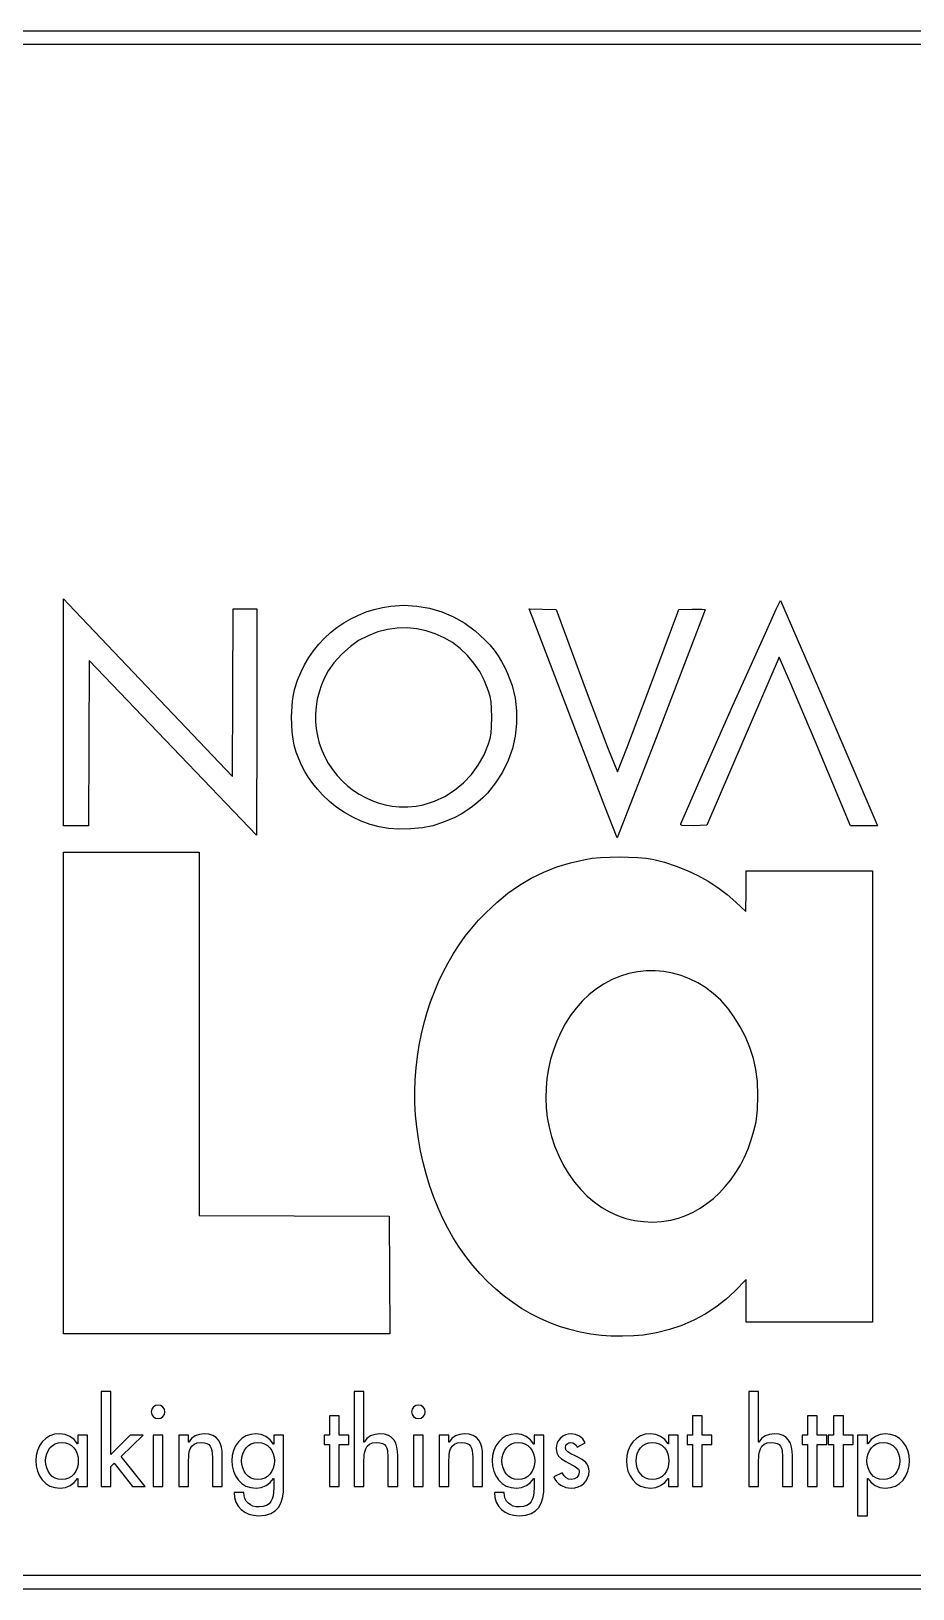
# Model space of a CAD drawing. Extents: x -345 to 336, y -177 to 157.
# Drawn here: x -73.1 to 116.1, y -176.7 to 157.4 of the extents above; entities that cross this region are included whole.
import ezdxf

# ---------------------------------------------------------------- set-up
doc = ezdxf.new("R2010")
doc.units = 0
for name, color, linetype in [('border', 7, 'CONTINUOUS'), ('gray', 7, 'CONTINUOUS'), ('orange', 7, 'CONTINUOUS')]:
    doc.layers.add(name, color=color, linetype=linetype)

msp = doc.modelspace()

# ---------------------------------------------------------------- linework, layer by layer
at = {"layer": 'border', "color": 1}
for p, q in [((230.922695, 157.359684), (-342.18245, 157.342045)), ((-341.99099, 154.541752), (333.096221, 154.541752)), ((333.096221, -173.879035), (-341.99099, -173.879035)), ((-199.647144, -176.709182), (-60.895202, -176.703255)), ((-60.895202, -176.703255), (333.210464, -176.694506))]:
    msp.add_line(p, q, dxfattribs=at)
at = {"layer": 'gray', "color": 7}
for p, q in [((-66.092166, 11.243424), (-66.084518, 35.585085)), ((-66.084518, 35.585085), (-65.042652, 34.456196)), ((-65.042652, 34.456196), (-46.917511, 15.433487)), ((-29.761592, 15.504043), (-29.688948, 33.468419)), ((-29.688948, 33.468419), (-27.151038, 33.468419)), ((-27.151038, 33.468419), (-24.613126, 33.468419)), ((-24.613126, 33.468419), (-24.613126, 9.197313)), ((0.555779, 33.339584), (2.332179, 33.758289)), ((2.332179, 33.758289), (4.155597, 34.047567)), ((4.155597, 34.047567), (6.935528, 34.218932)), ((6.935528, 34.218932), (9.692503, 34.066137)), ((9.692503, 34.066137), (12.400931, 33.598382)), ((12.400931, 33.598382), (15.035221, 32.824726)), ((34.451109, 31.834437), (33.825338, 33.487948)), ((33.825338, 33.487948), (36.698304, 33.407628)), ((36.698304, 33.407628), (39.571241, 33.327307)), ((65.915867, 33.327307), (68.797159, 33.408023)), ((68.797159, 33.408023), (70.840798, 33.392783)), ((86.823886, 33.364899), (87.739022, 35.243201)), ((87.739022, 35.243201), (96.623776, 14.786775)), ((-7.439757, 29.459649), (-5.976096, 30.459027)), ((-5.976096, 30.459027), (-4.439538, 31.351159)), ((-4.439538, 31.351159), (-2.835254, 32.13156)), ((-2.835254, 32.13156), (-1.168424, 32.795855)), ((-1.168424, 32.795855), (0.555779, 33.339584)), ((15.035221, 32.824726), (17.569777, 31.75437)), ((17.569777, 31.75437), (19.979012, 30.396401)), ((19.979012, 30.396401), (22.237326, 28.759936)), ((43.825741, 7.277384), (34.451109, 31.834437)), ((39.571241, 33.327307), (46.072936, 15.903049)), ((59.396224, 15.900085), (65.915867, 33.327307)), ((71.58097, 33.227993), (61.060734, 5.786883)), ((70.840798, 33.392783), (71.406393, 33.326969)), ((71.406393, 33.326969), (71.58097, 33.227993)), ((84.50144, 28.283742), (86.823886, 33.364899)), ((-11.341581, 25.862276), (-10.127676, 27.156857)), ((-10.127676, 27.156857), (-8.825341, 28.357459)), ((-8.825341, 28.357459), (-7.439757, 29.459649)), ((-0.764248, 27.71292), (-2.799623, 26.660428)), ((1.311624, 28.504045), (-0.764248, 27.71292)), ((3.410993, 29.04038), (1.311624, 28.504045)), ((5.516853, 29.328501), (3.410993, 29.04038)), ((7.612204, 29.375067), (5.516853, 29.328501)), ((9.68004, 29.186599), (7.612204, 29.375067)), ((11.703359, 28.769785), (9.68004, 29.186599)), ((13.665162, 28.131145), (11.703359, 28.769785)), ((15.548439, 27.27731), (13.665162, 28.131145)), ((17.336196, 26.214912), (15.548439, 27.27731)), ((22.237326, 28.759936), (24.319133, 26.854146)), ((24.319133, 26.854146), (25.340678, 25.740299)), ((77.446672, 12.573481), (84.50144, 28.283742)), ((-13.483411, 23.009009), (-12.461885, 24.478201)), ((-12.461885, 24.478201), (-11.341581, 25.862276)), ((-6.381709, 23.716173), (-8.083729, 21.858812)), ((-4.519381, 25.417522), (-6.381709, 23.716173)), ((-2.799623, 26.660428), (-4.519381, 25.417522)), ((19.011422, 24.9505), (17.336196, 26.214912)), ((20.557116, 23.490678), (19.011422, 24.9505)), ((21.956281, 21.842077), (20.557116, 23.490678)), ((25.340678, 25.740299), (26.277255, 24.585841)), ((26.277255, 24.585841), (27.129465, 23.394271)), ((27.129465, 23.394271), (27.897916, 22.169229)), ((-60.596481, 22.414734), (-60.669142, 4.658248)), ((-42.678327, 3.670471), (-60.596481, 22.414734)), ((-15.20942, 19.833106), (-14.40098, 21.459157)), ((-14.40098, 21.459157), (-13.483411, 23.009009)), ((-9.322569, 20.147812), (-10.109148, 18.677039)), ((-8.083729, 21.858812), (-9.322569, 20.147812)), ((23.191906, 20.011301), (21.956281, 21.842077)), ((27.897916, 22.169229), (28.583215, 20.914215)), ((28.583215, 20.914215), (29.18596, 19.632841)), ((87.444408, 23.135586), (79.623212, 5.016784)), ((89.775747, 17.894775), (87.444408, 23.135586)), ((-16.478206, 16.370042), (-15.903554, 18.135257)), ((-15.903554, 18.135257), (-15.20942, 19.833106)), ((-10.760562, 17.168364), (-11.277838, 15.629688)), ((-10.109148, 18.677039), (-10.760562, 17.168364)), ((24.246991, 18.004899), (23.191906, 20.011301)), ((25.104535, 15.82953), (24.246991, 18.004899)), ((29.18596, 19.632841), (30.14621, 17.005211)), ((30.14621, 17.005211), (30.783505, 14.314877)), ((95.177438, 5.091093), (89.775747, 17.894775)), ((-46.917511, 15.433487), (-29.834236, -2.460327)), ((-29.834236, -2.460327), (-29.761592, 15.504043)), ((-17.159002, 10.31401), (-16.970131, 13.635032)), ((-16.970131, 13.635032), (-16.761673, 15.112431)), ((-16.761673, 15.112431), (-16.478206, 16.370042)), ((-11.662002, 14.068977), (-11.914075, 12.494148)), ((-11.277838, 15.629688), (-11.662002, 14.068977)), ((25.441815, 14.679988), (25.104535, 15.82953)), ((25.642309, 13.542491), (25.441815, 14.679988)), ((25.738662, 12.137391), (25.642309, 13.542491)), ((30.783505, 14.314877), (31.102678, 11.59036)), ((46.072936, 15.903049), (50.709102, 3.596303)), ((54.747383, 3.592972), (59.396224, 15.900085)), ((96.623776, 14.786775), (108.180886, -12.181048)), ((-66.099814, -13.098242), (-66.092166, 11.243424)), ((-17.038767, 6.993073), (-17.159002, 10.31401)), ((-11.914075, 12.494148), (-12.035089, 10.913111)), ((-12.035089, 10.913111), (-12.026058, 9.333768)), ((25.763526, 10.185091), (25.738662, 12.137391)), ((25.73886, 8.225961), (25.763526, 10.185091)), ((31.102678, 11.59036), (31.108577, 8.860199)), ((70.198858, -3.766367), (77.446672, 12.573481)), ((-24.613126, 9.197313), (-24.686645, -15.073798)), ((-16.860843, 5.515837), (-17.038767, 6.993073)), ((-12.026058, 9.333768), (-11.888023, 7.764104)), ((-11.888023, 7.764104), (-11.622003, 6.211995)), ((25.439346, 5.691887), (25.642151, 6.824276)), ((25.642151, 6.824276), (25.73886, 8.225961)), ((31.108577, 8.860199), (30.806012, 6.152897)), ((50.046156, -8.899905), (43.825741, 7.277468)), ((43.825741, 7.277468), (43.825741, 7.277468)), ((-60.669142, 4.658248), (-60.7418, -13.098242)), ((-42.678305, 3.670471), (-42.678327, 3.670471)), ((-24.686645, -15.073798), (-42.678305, 3.670471)), ((-16.603372, 4.258424), (-16.860843, 5.515837)), ((-16.155248, 2.746193), (-16.603372, 4.258424)), ((-11.622003, 6.211995), (-11.229022, 4.68537)), ((-11.229022, 4.68537), (-10.710109, 3.192189)), ((24.124388, 2.150873), (25.096384, 4.540646)), ((25.096384, 4.540646), (25.439346, 5.691887)), ((30.19983, 3.497017), (29.294861, 0.921062)), ((30.806012, 6.152897), (30.19983, 3.497017)), ((50.709102, 3.596303), (52.725619, -1.524168)), ((61.060734, 5.786883), (52.715967, -15.63209)), ((52.725619, -1.524168), (54.747383, 3.592972)), ((79.623212, 5.016784), (71.946852, -12.95716)), ((102.765631, -13.098271), (95.177438, 5.091093)), ((-15.628438, 1.302965), (-16.155248, 2.746193)), ((-15.017653, -0.080601), (-15.628438, 1.302965)), ((-10.710109, 3.192189), (-10.066287, 1.740353)), ((-10.066287, 1.740353), (-9.298583, 0.337765)), ((-9.298583, 0.337765), (-8.408019, -1.007588)), ((22.891718, -0.059294), (24.124388, 2.150873)), ((29.294861, 0.921062), (28.095943, -1.546407)), ((-14.31762, -1.413763), (-15.017653, -0.080601)), ((-13.523052, -2.705776), (-14.31762, -1.413763)), ((-12.62867, -3.965955), (-13.523052, -2.705776)), ((-8.408019, -1.007588), (-7.395626, -2.287861)), ((-7.395626, -2.287861), (-6.262428, -3.495067)), ((19.72053, -3.869773), (21.417417, -2.072131)), ((21.417417, -2.072131), (22.891718, -0.059294)), ((28.095943, -1.546407), (26.60791, -3.876885)), ((-11.629191, -5.203527), (-12.62867, -3.965955)), ((-10.519338, -6.427807), (-11.629191, -5.203527)), ((-9.056326, -7.833895), (-10.519338, -6.427807)), ((-6.262428, -3.495067), (-5.119428, -4.533278)), ((-5.119428, -4.533278), (-3.917204, -5.469042)), ((-3.917204, -5.469042), (-2.658484, -6.301005)), ((-2.658484, -6.301005), (-1.346001, -7.027784)), ((15.735166, -6.748412), (17.8201, -5.43447)), ((17.8201, -5.43447), (19.72053, -3.869773)), ((24.835596, -6.04184), (23.844345, -7.053325)), ((26.60791, -3.876885), (24.835596, -6.04184)), ((66.382138, -12.614626), (70.198858, -3.766367)), ((-7.486234, -9.106576), (-9.056326, -7.833895)), ((-5.819, -10.240742), (-7.486234, -9.106576)), ((-1.346001, -7.027784), (0.017516, -7.647995)), ((0.017516, -7.647995), (1.429338, -8.160257)), ((1.429338, -8.160257), (2.886734, -8.563242)), ((2.886734, -8.563242), (4.386974, -8.855511)), ((4.386974, -8.855511), (5.936577, -8.986378)), ((5.936577, -8.986378), (7.743124, -8.971702)), ((7.743124, -8.971702), (9.546848, -8.823253)), ((9.546848, -8.823253), (11.087973, -8.552771)), ((11.087973, -8.5528), (13.484777, -7.793791)), ((11.087973, -8.552771), (11.087973, -8.552771)), ((13.484777, -7.793791), (15.735166, -6.748412)), ((20.457461, -9.761049), (19.192803, -10.542805)), ((21.654673, -8.916499), (20.457461, -9.761049)), ((22.783835, -8.012739), (21.654673, -8.916499)), ((23.844345, -7.053325), (22.783835, -8.012739)), ((52.715967, -15.63209), (50.046156, -8.899905)), ((-63.420808, -13.098242), (-66.099814, -13.098242)), ((-60.7418, -13.098242), (-63.420808, -13.098242)), ((-4.064574, -11.231286), (-5.819, -10.240742)), ((-2.232898, -12.073155), (-4.064574, -11.231286)), ((-0.333918, -12.761269), (-2.232898, -12.073155)), ((1.622421, -13.290549), (-0.333918, -12.761269)), ((3.626176, -13.655885), (1.622421, -13.290549)), ((13.141451, -13.080829), (10.914808, -13.498885)), ((15.427095, -12.316487), (13.141451, -13.080829)), ((17.861307, -11.258238), (15.427095, -12.316487)), ((19.192803, -10.542805), (17.861307, -11.258238)), ((66.354537, -12.888015), (66.382138, -12.61457)), ((66.66302, -13.029211), (66.354537, -12.888015)), ((66.382138, -12.61457), (66.382138, -12.61457)), ((69.070499, -13.03796), (66.66302, -13.029211)), ((71.946852, -12.95716), (69.070499, -13.03796)), ((105.666283, -13.098271), (102.765631, -13.098271)), ((108.566938, -13.098271), (105.666283, -13.098271)), ((108.180886, -12.181048), (108.566938, -13.098271)), ((5.813158, -13.807185), (3.626187, -13.655885)), ((3.626187, -13.655885), (3.626187, -13.655885)), ((8.357372, -13.747918), (5.813158, -13.807185)), ((10.914808, -13.498885), (8.357372, -13.747918)), ((-55.940063, -134.415021), (-58.048178, -134.415021)), ((-58.048178, -134.415021), (-58.048178, -154.747692)), ((-55.940063, -147.907952), (-55.940063, -134.415021)), ((-3.744756, -134.415021), (-3.744756, -154.747692)), ((-1.636643, -134.415021), (-3.744756, -134.415021)), ((-1.636643, -145.260821), (-1.636643, -134.415021)), ((80.9401, -134.415021), (80.9401, -154.747692)), ((83.048215, -134.415021), (80.9401, -134.415021)), ((83.048215, -145.260821), (83.048215, -134.415021)), ((-47.169838, -138.206987), (-47.275279, -138.77208)), ((-47.275279, -138.77208), (-47.169838, -139.316628)), ((-46.853512, -137.729805), (-47.169838, -138.206987)), ((-47.169838, -139.316628), (-46.853512, -139.779303)), ((-46.384924, -137.404911), (-46.853512, -137.729805)), ((-46.853512, -139.779303), (-46.384924, -140.095646)), ((-45.822687, -137.296594), (-46.384924, -137.404911)), ((-46.384924, -140.095646), (-45.822687, -140.201084)), ((-45.260545, -137.404911), (-45.822687, -137.296594)), ((-45.822687, -137.296594), (-45.822687, -137.296594)), ((-45.822687, -140.201084), (-45.260545, -140.095646)), ((-44.79222, -137.729805), (-45.260545, -137.404911)), ((-45.260545, -140.095646), (-44.79222, -139.779303)), ((-44.476168, -138.206987), (-44.79222, -137.729805)), ((-44.79222, -139.779303), (-44.476168, -139.316628)), ((-44.370811, -138.77208), (-44.476168, -138.206987)), ((-44.476168, -139.316628), (-44.370811, -138.77208)), ((-6.95947, -139.59202), (-9.067583, -139.59202)), ((-9.067583, -139.59202), (-9.067583, -143.785363)), ((-6.95947, -143.785363), (-6.95947, -139.59202)), ((8.69197, -138.206987), (8.586532, -138.77208)), ((8.586532, -138.77208), (8.69197, -139.316628)), ((9.008299, -137.729805), (8.69197, -138.206987)), ((8.69197, -139.316628), (9.008299, -139.779303)), ((9.476884, -137.404911), (9.008299, -137.729805)), ((9.008299, -139.779303), (9.476884, -140.095646)), ((10.039121, -137.296594), (9.476884, -137.404911)), ((9.476884, -140.095646), (10.039121, -140.201084)), ((10.601266, -137.404911), (10.039121, -137.296594)), ((10.039121, -137.296594), (10.039121, -137.296594)), ((10.039121, -140.201084), (10.601266, -140.095646)), ((11.069588, -137.729805), (10.601266, -137.404911)), ((10.601266, -140.095646), (11.069588, -139.779303)), ((11.385643, -138.206987), (11.069588, -137.729805)), ((11.069588, -139.779303), (11.385643, -139.316628)), ((11.490997, -138.77208), (11.385643, -138.206987)), ((11.385643, -139.316628), (11.490997, -138.77208)), ((70.954259, -139.59202), (68.846144, -139.59202)), ((68.846144, -139.59202), (68.846144, -143.785363)), ((70.954259, -143.785363), (70.954259, -139.59202)), ((95.613976, -139.59202), (93.505861, -139.59202)), ((93.505861, -139.59202), (93.505861, -143.785363)), ((95.613976, -143.785363), (95.613976, -139.59202)), ((101.241332, -139.59202), (99.13322, -139.59202)), ((99.13322, -139.59202), (99.13322, -143.785363)), ((101.241332, -143.785363), (101.241332, -139.59202)), ((-68.012666, -143.571438), (-69.025883, -143.914028)), ((-66.893821, -143.457251), (-68.012666, -143.571438)), ((-65.754879, -143.600677), (-66.893821, -143.457251)), ((-64.727088, -144.030924), (-65.754879, -143.600677)), ((-36.938356, -143.574402), (-37.872402, -143.925825)), ((-35.939786, -143.457251), (-36.938356, -143.574402)), ((-34.906644, -143.545079), (-35.939786, -143.457251)), ((-34.054706, -143.80859), (-34.906644, -143.545079)), ((-25.950819, -143.574402), (-26.95796, -143.925825)), ((-24.850203, -143.457251), (-25.950819, -143.574402)), ((-23.711261, -143.600677), (-24.850203, -143.457251)), ((-22.68347, -144.030924), (-23.711261, -143.600677)), ((0.714609, -143.574402), (-0.219436, -143.925825)), ((1.713179, -143.457251), (0.714609, -143.574402)), ((2.746319, -143.545079), (1.713179, -143.457251)), ((3.598257, -143.80859), (2.746319, -143.545079)), ((18.923454, -143.574402), (17.989409, -143.925825)), ((19.922024, -143.457251), (18.923454, -143.574402)), ((20.955164, -143.545079), (19.922024, -143.457251)), ((21.807102, -143.80859), (20.955164, -143.545079)), ((29.910989, -143.574402), (28.903848, -143.925825)), ((31.011605, -143.457251), (29.910989, -143.574402)), ((32.150547, -143.600677), (31.011605, -143.457251)), ((33.178338, -144.030924), (32.150547, -143.600677)), ((42.19041, -143.515079), (41.595246, -143.688504)), ((42.833917, -143.457251), (42.19041, -143.515079)), ((43.767784, -143.583151), (42.833917, -143.457251)), ((44.602115, -143.960877), (43.767784, -143.583151)), ((58.717239, -143.571438), (57.704022, -143.914028)), ((59.836084, -143.457251), (58.717239, -143.571438)), ((60.975023, -143.600677), (59.836084, -143.457251)), ((62.002814, -144.030924), (60.975023, -143.600677)), ((85.399465, -143.574402), (84.46542, -143.925825)), ((86.398035, -143.457251), (85.399465, -143.574402)), ((87.431177, -143.545079), (86.398035, -143.457251)), ((88.283116, -143.80859), (87.431177, -143.545079)), ((109.126026, -143.600677), (108.098246, -144.030924)), ((110.264976, -143.457251), (109.126026, -143.600677)), ((111.366119, -143.574402), (110.264976, -143.457251)), ((112.37345, -143.925825), (111.366119, -143.574402)), ((-71.265534, -146.045681), (-71.707671, -147.029394)), ((-70.665408, -145.178976), (-71.265534, -146.045681)), ((-69.915972, -144.45866), (-70.665408, -145.178976)), ((-69.025883, -143.914028), (-69.915972, -144.45866)), ((-69.429111, -147.09868), (-69.014089, -146.490378)), ((-69.014089, -146.490378), (-68.500958, -145.983112)), ((-68.500958, -145.983112), (-67.910174, -145.620767)), ((-67.910174, -145.620767), (-67.241736, -145.403371)), ((-67.241736, -145.403371), (-66.495645, -145.330896)), ((-66.495645, -145.330896), (-65.718199, -145.401904)), ((-65.718199, -145.401904), (-65.025727, -145.614953)), ((-65.025727, -145.614953), (-64.41823, -145.970045)), ((-63.834061, -144.712999), (-64.727088, -144.030924)), ((-64.41823, -145.970045), (-63.895709, -146.467151)), ((-63.895709, -146.467151), (-63.475692, -147.0682)), ((-63.09936, -145.61182), (-63.834061, -144.712999)), ((-63.052178, -145.61182), (-63.09936, -145.61182)), ((-60.944066, -143.785363), (-63.052178, -143.785363)), ((-63.052178, -143.785363), (-63.052178, -145.61182)), ((-60.944066, -154.747692), (-60.944066, -143.785363)), ((-51.816768, -143.785363), (-55.940063, -147.907952)), ((-53.714712, -148.329705), (-49.029538, -143.785363)), ((-49.029538, -143.785363), (-51.816768, -143.785363)), ((-44.768987, -143.785363), (-46.877103, -143.785363)), ((-46.877103, -143.785363), (-46.877103, -154.747692)), ((-44.768987, -154.747692), (-44.768987, -143.785363)), ((-39.289606, -143.785363), (-41.397722, -143.785363)), ((-41.397722, -143.785363), (-41.397722, -154.747692)), ((-39.289606, -145.260821), (-39.289606, -143.785363)), ((-39.243141, -145.260821), (-39.289606, -145.260821)), ((-38.665985, -144.493882), (-39.243141, -145.260821)), ((-39.12555, -147.337045), (-38.92646, -146.701622)), ((-38.92646, -146.701622), (-38.59861, -146.142257)), ((-37.872402, -143.925825), (-38.665985, -144.493882)), ((-38.59861, -146.142257), (-38.106875, -145.705829)), ((-38.106875, -145.705829), (-37.436433, -145.424622)), ((-37.436433, -145.424622), (-36.572433, -145.330896)), ((-36.572433, -145.330896), (-35.888049, -145.378479)), ((-35.888049, -145.378479), (-35.333948, -145.521227)), ((-35.333948, -145.521227), (-34.910127, -145.75914)), ((-34.910127, -145.75914), (-34.616585, -146.092219)), ((-34.616585, -146.092219), (-34.416743, -146.526305)), ((-34.416743, -146.526305), (-34.273995, -147.067297)), ((-33.372383, -144.233137), (-34.054706, -143.80859)), ((-32.848028, -144.804044), (-33.372383, -144.233137)), ((-32.470144, -145.500851), (-32.848028, -144.804044)), ((-32.227173, -146.303096), (-32.470144, -145.500851)), ((-32.095559, -147.207928), (-32.227173, -146.303096)), ((-29.198234, -146.048616), (-29.640462, -147.029394)), ((-28.597843, -145.190773), (-29.198234, -146.048616)), ((-27.848139, -144.476384), (-28.597843, -145.190773)), ((-26.95796, -143.925825), (-27.848139, -144.476384)), ((-27.361701, -147.09868), (-26.946524, -146.490378)), ((-26.946524, -146.490378), (-26.43328, -145.983112)), ((-26.43328, -145.983112), (-25.842519, -145.620767)), ((-25.842519, -145.620767), (-25.174239, -145.403371)), ((-25.174239, -145.403371), (-24.428439, -145.330896)), ((-24.428439, -145.330896), (-23.650967, -145.401904)), ((-23.650967, -145.401904), (-22.958428, -145.614953)), ((-22.958428, -145.614953), (-22.35082, -145.970045)), ((-21.784544, -144.724796), (-22.68347, -144.030924)), ((-22.35082, -145.970045), (-21.828145, -146.467151)), ((-21.828145, -146.467151), (-21.407969, -147.0682)), ((-21.032151, -145.659008), (-21.784544, -144.724796)), ((-20.984969, -145.659008), (-21.032151, -145.659008)), ((-18.876857, -143.785363), (-20.984969, -143.785363)), ((-20.984969, -143.785363), (-20.984969, -145.659008)), ((-18.876857, -154.536816), (-18.876857, -143.785363)), ((-9.067583, -143.785363), (-10.215646, -143.785363)), ((-10.215646, -143.785363), (-10.215646, -145.752649)), ((-10.215646, -145.752649), (-9.067583, -145.752649)), ((-9.067583, -145.752649), (-9.067583, -154.747692)), ((-4.898537, -143.785363), (-6.95947, -143.785363)), ((-6.95947, -145.752649), (-4.898537, -145.752649)), ((-6.95947, -154.747692), (-6.95947, -145.752649)), ((-4.898537, -145.752649), (-4.898537, -143.785363)), ((-1.590175, -145.260821), (-1.636643, -145.260821)), ((-1.013023, -144.493882), (-1.590175, -145.260821)), ((-1.472585, -147.337045), (-1.273494, -146.701622)), ((-1.273494, -146.701622), (-0.945648, -146.142257)), ((-0.219436, -143.925825), (-1.013023, -144.493882)), ((-0.945648, -146.142257), (-0.453912, -145.705829)), ((-0.453912, -145.705829), (0.216532, -145.424622)), ((0.216532, -145.424622), (1.08053, -145.330896)), ((1.08053, -145.330896), (1.764913, -145.378479)), ((1.764913, -145.378479), (2.319014, -145.521227)), ((2.319014, -145.521227), (2.742839, -145.75914)), ((2.742839, -145.75914), (3.036381, -146.092219)), ((3.036381, -146.092219), (3.236222, -146.526305)), ((3.236222, -146.526305), (3.37897, -147.067297)), ((4.280583, -144.233137), (3.598257, -143.80859)), ((4.804938, -144.804044), (4.280583, -144.233137)), ((5.182819, -145.500851), (4.804938, -144.804044)), ((5.42579, -146.303096), (5.182819, -145.500851)), ((5.557407, -147.207928), (5.42579, -146.303096)), ((11.092821, -143.785363), (8.984708, -143.785363)), ((8.984708, -143.785363), (8.984708, -154.747692)), ((11.092821, -154.747692), (11.092821, -143.785363)), ((16.572205, -143.785363), (14.464089, -143.785363)), ((14.464089, -143.785363), (14.464089, -154.747692)), ((16.572205, -145.260821), (16.572205, -143.785363)), ((16.61867, -145.260821), (16.572205, -145.260821)), ((17.195823, -144.493882), (16.61867, -145.260821)), ((16.73626, -147.337045), (16.935351, -146.701622)), ((16.935351, -146.701622), (17.2632, -146.142257)), ((17.989409, -143.925825), (17.195823, -144.493882)), ((17.2632, -146.142257), (17.754936, -145.705829)), ((17.754936, -145.705829), (18.425377, -145.424622)), ((18.425377, -145.424622), (19.289375, -145.330896)), ((19.289375, -145.330896), (19.973758, -145.378479)), ((19.973758, -145.378479), (20.527859, -145.521227)), ((20.527859, -145.521227), (20.951684, -145.75914)), ((20.951684, -145.75914), (21.245226, -146.092219)), ((21.245226, -146.092219), (21.445068, -146.526305)), ((21.445068, -146.526305), (21.587816, -147.067297)), ((22.489428, -144.233137), (21.807102, -143.80859)), ((23.013783, -144.804044), (22.489428, -144.233137)), ((23.391667, -145.500851), (23.013783, -144.804044)), ((23.634635, -146.303096), (23.391667, -145.500851)), ((23.766252, -147.207928), (23.634635, -146.303096)), ((26.663577, -146.048616), (26.221349, -147.029394)), ((27.263968, -145.190773), (26.663577, -146.048616)), ((28.013671, -144.476384), (27.263968, -145.190773)), ((28.903848, -143.925825), (28.013671, -144.476384)), ((28.50011, -147.09868), (28.915287, -146.490378)), ((28.915287, -146.490378), (29.42853, -145.983112)), ((29.42853, -145.983112), (30.019292, -145.620767)), ((30.019292, -145.620767), (30.687572, -145.403371)), ((30.687572, -145.403371), (31.433372, -145.330896)), ((31.433372, -145.330896), (32.210841, -145.401904)), ((32.210841, -145.401904), (32.90338, -145.614953)), ((32.90338, -145.614953), (33.510988, -145.970045)), ((34.077264, -144.724796), (33.178338, -144.030924)), ((33.510988, -145.970045), (34.033666, -146.467151)), ((34.033666, -146.467151), (34.453838, -147.0682)), ((34.82966, -145.659008), (34.077264, -144.724796)), ((34.876839, -145.659008), (34.82966, -145.659008)), ((36.984954, -143.785363), (34.876839, -143.785363)), ((34.876839, -143.785363), (34.876839, -145.659008)), ((36.984954, -154.536816), (36.984954, -143.785363)), ((39.660618, -146.00061), (39.601332, -146.642637)), ((39.601332, -146.642637), (39.730183, -147.559295)), ((39.838483, -145.40989), (39.660618, -146.00061)), ((40.134927, -144.870423), (39.838483, -145.40989)), ((40.549949, -144.382263), (40.134927, -144.870423)), ((41.048426, -143.977584), (40.549949, -144.382263)), ((41.595246, -143.688504), (41.048426, -143.977584)), ((41.568618, -146.408901), (41.656454, -145.995812)), ((41.694521, -146.921106), (41.568618, -146.408901)), ((41.656454, -145.995812), (41.919971, -145.647211)), ((42.072235, -147.333912), (41.694521, -146.921106)), ((41.919971, -145.647211), (42.294821, -145.409975)), ((42.294821, -145.409975), (42.716679, -145.330896)), ((42.716679, -145.330896), (43.147288, -145.398263)), ((43.147288, -145.398263), (43.548416, -145.60039)), ((43.548416, -145.60039), (43.885019, -145.907956)), ((43.885019, -145.907956), (44.122089, -146.291666)), ((44.122089, -146.291666), (45.832028, -145.378056)), ((45.301865, -144.566977), (44.602115, -143.960877)), ((45.832028, -145.378056), (45.301865, -144.566977)), ((55.464371, -146.045681), (55.022234, -147.029394)), ((56.064494, -145.178976), (55.464371, -146.045681)), ((56.813933, -144.45866), (56.064494, -145.178976)), ((57.704022, -143.914028), (56.813933, -144.45866)), ((57.300794, -147.09868), (57.715816, -146.490378)), ((57.715816, -146.490378), (58.228947, -145.983112)), ((58.228947, -145.983112), (58.819731, -145.620767)), ((58.819731, -145.620767), (59.488166, -145.403371)), ((59.488166, -145.403371), (60.234257, -145.330896)), ((60.234257, -145.330896), (61.011706, -145.401904)), ((61.011706, -145.401904), (61.704178, -145.614953)), ((61.704178, -145.614953), (62.311675, -145.970045)), ((62.895844, -144.712999), (62.002814, -144.030924)), ((62.311675, -145.970045), (62.834195, -146.467151)), ((62.834195, -146.467151), (63.254213, -147.0682)), ((63.630545, -145.61182), (62.895844, -144.712999)), ((63.677727, -145.61182), (63.630545, -145.61182)), ((65.785839, -143.785363), (63.677727, -143.785363)), ((63.677727, -143.785363), (63.677727, -145.61182)), ((65.785839, -154.747692), (65.785839, -143.785363)), ((68.846144, -143.785363), (67.698084, -143.785363)), ((67.698084, -143.785363), (67.698084, -145.752649)), ((67.698084, -145.752649), (68.846144, -145.752649)), ((68.846144, -145.752649), (68.846144, -154.747692)), ((73.015193, -143.785363), (70.954259, -143.785363)), ((70.954259, -145.752649), (73.015193, -145.752649)), ((70.954259, -154.747692), (70.954259, -145.752649)), ((73.015193, -145.752649), (73.015193, -143.785363)), ((83.09468, -145.260821), (83.048215, -145.260821)), ((83.671833, -144.493882), (83.09468, -145.260821)), ((83.212271, -147.337045), (83.411362, -146.701622)), ((83.411362, -146.701622), (83.739211, -146.142257)), ((84.46542, -143.925825), (83.671833, -144.493882)), ((83.739211, -146.142257), (84.230947, -145.705829)), ((84.230947, -145.705829), (84.901388, -145.424622)), ((84.901388, -145.424622), (85.765386, -145.330896)), ((85.765386, -145.330896), (86.449769, -145.378479)), ((86.449769, -145.378479), (87.00387, -145.521227)), ((87.00387, -145.521227), (87.427695, -145.75914)), ((87.427695, -145.75914), (87.721237, -146.092219)), ((87.721237, -146.092219), (87.921078, -146.526305)), ((87.921078, -146.526305), (88.063826, -147.067297)), ((88.965439, -144.233137), (88.283116, -143.80859)), ((89.489794, -144.804044), (88.965439, -144.233137)), ((89.867678, -145.500851), (89.489794, -144.804044)), ((90.110649, -146.303096), (89.867678, -145.500851)), ((90.242263, -147.207928), (90.110649, -146.303096)), ((93.505861, -143.785363), (92.357801, -143.785363)), ((92.357801, -143.785363), (92.357801, -145.752649)), ((92.357801, -145.752649), (93.505861, -145.752649)), ((93.505861, -145.752649), (93.505861, -154.747692)), ((97.67491, -143.785363), (95.613976, -143.785363)), ((95.613976, -145.752649), (97.67491, -145.752649)), ((95.613976, -154.747692), (95.613976, -145.752649)), ((97.67491, -145.752649), (97.67491, -143.785363)), ((99.13322, -143.785363), (97.985157, -143.785363)), ((97.985157, -143.785363), (97.985157, -145.752649)), ((97.985157, -145.752649), (99.13322, -145.752649)), ((99.13322, -145.752649), (99.13322, -154.747692)), ((103.302266, -143.785363), (101.241332, -143.785363)), ((101.241332, -145.752649), (103.302266, -145.752649)), ((101.241332, -154.747692), (101.241332, -145.752649)), ((103.302266, -145.752649), (103.302266, -143.785363)), ((106.399745, -143.785363), (104.29163, -143.785363)), ((104.29163, -143.785363), (104.29163, -161.025585)), ((106.399745, -145.61182), (106.399745, -143.785363)), ((106.446924, -145.61182), (106.399745, -145.61182)), ((107.199309, -144.712999), (106.446924, -145.61182)), ((106.816816, -147.09868), (107.231838, -146.490378)), ((108.098246, -144.030924), (107.199309, -144.712999)), ((107.231838, -146.490378), (107.744923, -145.983112)), ((107.744923, -145.983112), (108.335575, -145.620767)), ((108.335575, -145.620767), (109.003787, -145.403371)), ((109.003787, -145.403371), (109.749565, -145.330896)), ((109.749565, -145.330896), (110.527033, -145.401904)), ((110.527033, -145.401904), (111.219573, -145.614953)), ((111.219573, -145.614953), (111.82718, -145.970045)), ((111.82718, -145.970045), (112.349859, -146.467151)), ((112.349859, -146.467151), (112.770031, -147.0682)), ((113.263528, -144.476384), (112.37345, -143.925825)), ((114.012974, -145.190773), (113.263528, -144.476384)), ((114.613089, -146.048616), (114.012974, -145.190773)), ((115.055235, -147.029394), (114.613089, -146.048616)), ((-71.980033, -148.092215), (-72.070818, -149.196127)), ((-72.070818, -149.196127), (-71.982979, -150.343756)), ((-71.707671, -147.029394), (-71.980033, -148.092215)), ((-69.962705, -149.266175), (-69.903419, -148.486592)), ((-69.904133, -150.056849), (-69.962705, -149.266175)), ((-69.728413, -150.788905), (-69.904133, -150.056849)), ((-69.903419, -148.486592), (-69.725554, -147.764075)), ((-69.725554, -147.764075), (-69.429111, -147.09868)), ((-63.475692, -147.0682), (-63.175676, -147.735063)), ((-63.175676, -147.735063), (-62.995666, -148.467712)), ((-62.994949, -150.076012), (-63.172817, -150.818397)), ((-62.995666, -148.467712), (-62.935657, -149.266175)), ((-62.935657, -149.266175), (-62.994949, -150.076012)), ((-55.940063, -150.484302), (-55.213769, -149.758004)), ((-55.213769, -149.758004), (-51.302068, -154.747692)), ((-48.561306, -154.747692), (-53.714712, -148.329705)), ((-39.289606, -149.711522), (-39.230989, -148.001594)), ((-39.289606, -154.747692), (-39.289606, -149.711522)), ((-39.230989, -148.001594), (-39.12555, -147.337045)), ((-34.273995, -147.067297), (-34.159791, -148.469828)), ((-34.159791, -148.469828), (-34.159791, -154.747692)), ((-32.051676, -148.21247), (-32.095559, -147.207928)), ((-32.051676, -154.747692), (-32.051676, -148.21247)), ((-29.912824, -148.092215), (-30.003609, -149.196127)), ((-30.003609, -149.196127), (-29.915773, -150.358488)), ((-29.640462, -147.029394), (-29.912824, -148.092215)), ((-27.895496, -149.266175), (-27.836187, -148.486592)), ((-27.836924, -150.056849), (-27.895496, -149.266175)), ((-27.661204, -150.788905), (-27.836924, -150.056849)), ((-27.836187, -148.486592), (-27.658255, -147.764075)), ((-27.658255, -147.764075), (-27.361701, -147.09868)), ((-21.407969, -147.0682), (-21.107843, -147.735063)), ((-21.107843, -147.735063), (-20.927766, -148.467712)), ((-20.927026, -150.076012), (-21.104894, -150.818397)), ((-20.927766, -148.467712), (-20.867734, -149.266175)), ((-20.867734, -149.266175), (-20.927026, -150.076012)), ((-1.636643, -149.711522), (-1.578023, -148.001594)), ((-1.636643, -154.747692), (-1.636643, -149.711522)), ((-1.578023, -148.001594), (-1.472585, -147.337045)), ((3.37897, -147.067297), (3.493175, -148.469828)), ((3.493175, -148.469828), (3.493175, -154.747692)), ((5.601287, -148.21247), (5.557407, -147.207928)), ((5.601287, -154.747692), (5.601287, -148.21247)), ((16.572205, -149.711522), (16.630822, -148.001594)), ((16.572205, -154.747692), (16.572205, -149.711522)), ((16.630822, -148.001594), (16.73626, -147.337045)), ((21.587816, -147.067297), (21.70202, -148.469828)), ((21.70202, -148.469828), (21.70202, -154.747692)), ((23.810132, -148.21247), (23.766252, -147.207928)), ((23.810132, -154.747692), (23.810132, -148.21247)), ((25.948987, -148.092215), (25.858199, -149.196127)), ((25.858199, -149.196127), (25.946038, -150.358488)), ((26.221349, -147.029394), (25.948987, -148.092215)), ((27.966314, -149.266175), (28.025623, -148.486592)), ((28.024887, -150.056849), (27.966314, -149.266175)), ((28.200607, -150.788905), (28.024887, -150.056849)), ((28.025623, -148.486592), (28.203556, -147.764075)), ((28.203556, -147.764075), (28.50011, -147.09868)), ((34.453838, -147.0682), (34.753965, -147.735063)), ((34.753965, -147.735063), (34.934045, -148.467712)), ((34.934782, -150.076012), (34.756914, -150.818397)), ((34.934045, -148.467712), (34.994077, -149.266175)), ((34.994077, -149.266175), (34.934782, -150.076012)), ((39.730183, -147.559295), (40.116743, -148.247494)), ((40.116743, -148.247494), (40.772622, -148.824384)), ((40.772622, -148.824384), (41.709444, -149.407004)), ((41.709444, -149.407004), (43.770381, -150.507896)), ((42.719447, -147.723351), (42.072235, -147.333912)), ((43.653857, -148.165311), (42.719447, -147.723351)), ((44.122089, -148.376187), (43.653857, -148.165311)), ((45.170155, -148.956097), (44.122089, -148.376187)), ((45.972499, -149.61788), (45.170155, -148.956097)), ((46.269763, -149.998513), (45.972499, -149.61788)), ((46.482096, -150.437651), (46.269763, -149.998513)), ((54.749872, -148.092215), (54.659087, -149.196127)), ((54.659087, -149.196127), (54.746923, -150.343756)), ((55.022234, -147.029394), (54.749872, -148.092215)), ((56.767199, -149.266175), (56.826486, -148.486592)), ((56.825772, -150.056849), (56.767199, -149.266175)), ((57.001492, -150.788905), (56.825772, -150.056849)), ((56.826486, -148.486592), (57.004351, -147.764075)), ((57.004351, -147.764075), (57.300794, -147.09868)), ((63.254213, -147.0682), (63.554226, -147.735063)), ((63.554226, -147.735063), (63.734239, -148.467712)), ((63.734953, -150.076012), (63.557085, -150.818397)), ((63.734239, -148.467712), (63.794248, -149.266175)), ((63.794248, -149.266175), (63.734953, -150.076012)), ((83.048215, -149.711522), (83.106833, -148.001594)), ((83.048215, -154.747692), (83.048215, -149.711522)), ((83.106833, -148.001594), (83.212271, -147.337045)), ((88.063826, -147.067297), (88.17803, -148.469828)), ((88.17803, -148.469828), (88.17803, -154.747692)), ((90.286146, -148.21247), (90.242263, -147.207928)), ((90.286146, -154.747692), (90.286146, -148.21247)), ((106.283221, -149.266175), (106.342507, -148.486592)), ((106.341771, -150.056849), (106.283221, -149.266175)), ((106.517423, -150.788905), (106.341771, -150.056849)), ((106.342507, -148.486592), (106.520372, -147.764075)), ((106.520372, -147.764075), (106.816816, -147.09868)), ((112.770031, -147.0682), (113.070157, -147.735063)), ((113.070157, -147.735063), (113.250238, -148.467712)), ((113.250974, -150.076012), (113.073107, -150.818397)), ((113.250238, -148.467712), (113.310269, -149.266175)), ((113.310269, -149.266175), (113.250974, -150.076012)), ((115.327588, -148.092215), (115.055235, -147.029394)), ((115.418385, -149.196127), (115.327588, -148.092215)), ((115.330537, -150.361423), (115.418385, -149.196127)), ((-71.982979, -150.343756), (-71.719465, -151.444705)), ((-71.719465, -151.444705), (-71.286085, -152.460874)), ((-71.286085, -152.460874), (-70.688643, -153.354079)), ((-70.688643, -153.354079), (-69.933129, -154.094969)), ((-69.435543, -151.462428), (-69.728413, -150.788905)), ((-69.025527, -152.077362), (-69.435543, -151.462428)), ((-68.515969, -152.589793), (-69.025527, -152.077362)), ((-67.924471, -152.955807), (-68.515969, -152.589793)), ((-67.25103, -153.175432), (-67.924471, -152.955807)), ((-66.495645, -153.248641), (-67.25103, -153.175432)), ((-65.708905, -153.1769), (-66.495645, -153.248641)), ((-66.495645, -153.248641), (-66.495645, -153.248641)), ((-65.01143, -152.961734), (-65.708905, -153.1769)), ((-64.403218, -152.603086), (-65.01143, -152.961734)), ((-63.884274, -152.100956), (-64.403218, -152.603086)), ((-63.469258, -151.493388), (-63.884274, -152.100956)), ((-63.831112, -153.898345), (-63.09936, -153.037764)), ((-63.172817, -150.818397), (-63.469258, -151.493388)), ((-63.09936, -153.037764), (-63.052178, -153.037764)), ((-63.052178, -153.037764), (-63.052178, -154.747692)), ((-55.940063, -154.747692), (-55.940063, -150.484302)), ((-29.915773, -150.358488), (-29.652259, -151.456502)), ((-29.652259, -151.456502), (-29.218876, -152.463837)), ((-29.218876, -152.463837), (-28.621434, -153.354079)), ((-28.621434, -153.354079), (-27.865922, -154.094969)), ((-27.368336, -151.462428), (-27.661204, -150.788905)), ((-26.958318, -152.077362), (-27.368336, -151.462428)), ((-26.44876, -152.589793), (-26.958318, -152.077362)), ((-25.857262, -152.955807), (-26.44876, -152.589793)), ((-25.183821, -153.175432), (-25.857262, -152.955807)), ((-24.428439, -153.248641), (-25.183821, -153.175432)), ((-23.641386, -153.1769), (-24.428439, -153.248641)), ((-24.428439, -153.248641), (-24.428439, -153.248641)), ((-22.943685, -152.961734), (-23.641386, -153.1769)), ((-22.33534, -152.603086), (-22.943685, -152.961734)), ((-21.816351, -152.100956), (-22.33534, -152.603086)), ((-21.401334, -151.493388), (-21.816351, -152.100956)), ((-21.766852, -153.898345), (-21.032151, -153.037764)), ((-21.104894, -150.818397), (-21.401334, -151.493388)), ((-21.032151, -153.037764), (-20.984969, -153.037764)), ((-20.984969, -153.037764), (-20.984969, -155.122286)), ((25.946038, -150.358488), (26.209552, -151.456502)), ((26.209552, -151.456502), (26.642932, -152.463837)), ((26.642932, -152.463837), (27.240377, -153.354079)), ((27.240377, -153.354079), (27.995888, -154.094969)), ((28.493474, -151.462428), (28.200607, -150.788905)), ((28.903493, -152.077362), (28.493474, -151.462428)), ((29.413048, -152.589793), (28.903493, -152.077362)), ((30.004549, -152.955807), (29.413048, -152.589793)), ((30.677987, -153.175432), (30.004549, -152.955807)), ((31.433372, -153.248641), (30.677987, -153.175432)), ((32.220425, -153.1769), (31.433372, -153.248641)), ((31.433372, -153.248641), (31.433372, -153.248641)), ((32.918126, -152.961734), (32.220425, -153.1769)), ((33.52647, -152.603086), (32.918126, -152.961734)), ((34.04546, -152.100956), (33.52647, -152.603086)), ((34.460474, -151.493388), (34.04546, -152.100956)), ((34.094956, -153.898345), (34.82966, -153.037764)), ((34.756914, -150.818397), (34.460474, -151.493388)), ((34.82966, -153.037764), (34.876839, -153.037764)), ((34.876839, -153.037764), (34.876839, -155.122286)), ((40.889504, -151.843231), (39.085921, -152.663171)), ((39.085921, -152.663171), (39.337773, -153.196853)), ((39.337773, -153.196853), (39.671566, -153.673357)), ((41.284641, -152.443376), (40.889504, -151.843231)), ((41.720883, -152.885506), (41.284641, -152.443376)), ((42.23915, -153.15785), (41.720883, -152.885506)), ((42.880382, -153.248641), (42.23915, -153.15785)), ((43.527503, -153.140239), (42.880382, -153.248641)), ((44.063471, -152.815091), (43.527503, -153.140239)), ((43.770381, -150.507896), (44.368, -151.03472)), ((44.423753, -152.32013), (44.063471, -152.815091)), ((44.368, -151.03472), (44.499886, -151.324619)), ((44.543856, -151.702402), (44.423753, -152.32013)), ((44.499886, -151.324619), (44.543856, -151.702402)), ((45.539293, -154.091808), (46.007878, -153.55584)), ((46.007878, -153.55584), (46.359236, -152.932326)), ((46.359236, -152.932326), (46.57878, -152.238483)), ((46.609497, -150.935322), (46.482096, -150.437651)), ((46.57878, -152.238483), (46.651968, -151.491525)), ((46.651968, -151.491525), (46.609497, -150.935322)), ((54.746923, -150.343756), (55.010439, -151.444705)), ((55.010439, -151.444705), (55.44382, -152.460874)), ((55.44382, -152.460874), (56.041262, -153.354079)), ((56.041262, -153.354079), (56.796776, -154.094969)), ((57.294362, -151.462428), (57.001492, -150.788905)), ((57.704378, -152.077362), (57.294362, -151.462428)), ((58.213935, -152.589793), (57.704378, -152.077362)), ((58.805434, -152.955807), (58.213935, -152.589793)), ((59.478875, -153.175432), (58.805434, -152.955807)), ((60.234257, -153.248641), (59.478875, -153.175432)), ((61.021, -153.1769), (60.234257, -153.248641)), ((60.234257, -153.248641), (60.234257, -153.248641)), ((61.718475, -152.961734), (61.021, -153.1769)), ((62.326687, -152.603086), (61.718475, -152.961734)), ((62.845631, -152.100956), (62.326687, -152.603086)), ((63.260645, -151.493388), (62.845631, -152.100956)), ((62.898793, -153.898345), (63.630545, -153.037764)), ((63.557085, -150.818397), (63.260645, -151.493388)), ((63.630545, -153.037764), (63.677727, -153.037764)), ((63.677727, -153.037764), (63.677727, -154.747692)), ((106.399745, -161.025585), (106.399745, -153.037764)), ((106.399745, -153.037764), (106.446924, -153.037764)), ((106.446924, -153.037764), (107.181616, -153.898345)), ((106.810181, -151.462428), (106.517423, -150.788905)), ((107.220044, -152.077362), (106.810181, -151.462428)), ((107.729443, -152.589793), (107.220044, -152.077362)), ((108.320829, -152.955807), (107.729443, -152.589793)), ((108.994202, -153.175432), (108.320829, -152.955807)), ((109.749565, -153.248641), (108.994202, -153.175432)), ((110.536617, -153.1769), (109.749565, -153.248641)), ((109.749565, -153.248641), (109.749565, -153.248641)), ((111.234319, -152.961734), (110.536617, -153.1769)), ((111.842663, -152.603086), (111.234319, -152.961734)), ((112.361653, -152.100956), (111.842663, -152.603086)), ((112.776666, -151.493388), (112.361653, -152.100956)), ((113.073107, -150.818397), (112.776666, -151.493388)), ((113.298376, -154.097904), (114.048001, -153.365876)), ((114.048001, -153.365876), (114.63659, -152.481533)), ((114.63659, -152.481533), (115.067032, -151.468298)), ((115.067032, -151.468298), (115.330537, -150.361423)), ((-69.933129, -154.094969), (-69.025527, -154.654051)), ((-69.025527, -154.654051), (-67.983267, -155.00522)), ((-67.983267, -155.00522), (-66.823765, -155.122286)), ((-66.823765, -155.122286), (-65.722621, -154.981739)), ((-65.722621, -154.981739), (-64.715294, -154.560043)), ((-64.715294, -154.560043), (-63.831112, -153.898345)), ((-63.052178, -154.747692), (-60.944066, -154.747692)), ((-58.048178, -154.747692), (-55.940063, -154.747692)), ((-51.302068, -154.747692), (-48.561306, -154.747692)), ((-46.877103, -154.747692), (-44.768987, -154.747692)), ((-41.397722, -154.747692), (-39.289606, -154.747692)), ((-34.159791, -154.747692), (-32.051676, -154.747692)), ((-27.403673, -156.059461), (-29.511789, -156.059461)), ((-29.511789, -156.059461), (-29.399645, -157.147146)), ((-27.865922, -154.094969), (-26.958318, -154.654051)), ((-27.347291, -156.746193), (-27.403673, -156.059461)), ((-27.178138, -157.353789), (-27.347291, -156.746193)), ((-26.958318, -154.654051), (-25.91606, -155.00522)), ((-25.91606, -155.00522), (-24.756559, -155.122286)), ((-24.756559, -155.122286), (-23.670158, -154.981739)), ((-23.670158, -154.981739), (-22.659882, -154.560043)), ((-22.659882, -154.560043), (-21.766852, -153.898345)), ((-21.12544, -156.75037), (-21.315776, -157.420901)), ((-20.984969, -155.122286), (-21.12544, -156.75037)), ((-19.122768, -157.207174), (-18.938344, -155.953938)), ((-18.938344, -155.953938), (-18.876857, -154.536816)), ((-9.067583, -154.747692), (-6.95947, -154.747692)), ((-3.744756, -154.747692), (-1.636643, -154.747692)), ((3.493175, -154.747692), (5.601287, -154.747692)), ((8.984708, -154.747692), (11.092821, -154.747692)), ((14.464089, -154.747692), (16.572205, -154.747692)), ((21.70202, -154.747692), (23.810132, -154.747692)), ((28.458135, -156.059461), (26.350022, -156.059461)), ((26.350022, -156.059461), (26.462163, -157.147146)), ((27.995888, -154.094969), (28.903493, -154.654051)), ((28.514517, -156.746193), (28.458135, -156.059461)), ((28.68367, -157.353789), (28.514517, -156.746193)), ((28.903493, -154.654051), (29.945751, -155.00522)), ((29.945751, -155.00522), (31.105252, -155.122286)), ((31.105252, -155.122286), (32.191652, -154.981739)), ((32.191652, -154.981739), (33.201929, -154.560043)), ((33.201929, -154.560043), (34.094956, -153.898345)), ((34.736371, -156.75037), (34.546032, -157.420901)), ((34.876839, -155.122286), (34.736371, -156.75037)), ((36.739043, -157.207174), (36.923466, -155.953938)), ((36.923466, -155.953938), (36.984954, -154.536816)), ((39.671566, -153.673357), (40.087302, -154.092739)), ((40.087302, -154.092739), (40.584975, -154.454972)), ((40.584975, -154.454972), (41.69747, -154.955464)), ((41.69747, -154.955464), (42.280123, -155.080574)), ((42.280123, -155.080574), (42.880382, -155.122286)), ((42.880382, -155.122286), (43.61552, -155.055004)), ((43.61552, -155.055004), (44.321177, -154.853131)), ((44.321177, -154.853131), (44.971157, -154.528236)), ((44.971157, -154.528236), (45.539293, -154.091808)), ((56.796776, -154.094969), (57.704378, -154.654051)), ((57.704378, -154.654051), (58.746636, -155.00522)), ((58.746636, -155.00522), (59.90614, -155.122286)), ((59.90614, -155.122286), (61.007284, -154.981739)), ((61.007284, -154.981739), (62.014611, -154.560043)), ((62.014611, -154.560043), (62.898793, -153.898345)), ((63.677727, -154.747692), (65.785839, -154.747692)), ((68.846144, -154.747692), (70.954259, -154.747692)), ((80.9401, -154.747692), (83.048215, -154.747692)), ((88.17803, -154.747692), (90.286146, -154.747692)), ((93.505861, -154.747692), (95.613976, -154.747692)), ((99.13322, -154.747692), (101.241332, -154.747692)), ((107.181616, -153.898345), (108.074655, -154.560043)), ((108.074655, -154.560043), (109.084923, -154.981739)), ((109.084923, -154.981739), (110.171332, -155.122286)), ((110.171332, -155.122286), (111.333771, -155.00522)), ((111.333771, -155.00522), (112.384885, -154.654051)), ((112.384885, -154.654051), (113.298376, -154.097904)), ((-29.399645, -157.147146), (-29.110395, -158.114858)), ((-29.110395, -158.114858), (-28.64404, -158.96254)), ((-28.64404, -158.96254), (-28.000579, -159.690222)), ((-28.000579, -159.690222), (-27.215132, -160.27445)), ((-27.215132, -160.27445), (-26.322813, -160.691744)), ((-26.896215, -157.882278), (-27.178138, -157.353789)), ((-26.501525, -158.331632), (-26.896215, -157.882278)), ((-26.014621, -158.690196), (-26.501525, -158.331632)), ((-25.456049, -158.946312), (-26.014621, -158.690196)), ((-24.825813, -159.099982), (-25.456049, -158.946312)), ((-24.12391, -159.151234), (-24.825813, -159.099982)), ((-23.265909, -159.07509), (-24.12391, -159.151234)), ((-22.566235, -158.846688), (-23.265909, -159.07509)), ((-22.01589, -158.483637), (-22.566235, -158.846688)), ((-21.605824, -158.003521), (-22.01589, -158.483637)), ((-21.617263, -160.556983), (-20.677412, -159.991805)), ((-21.315776, -157.420901), (-21.605824, -158.003521)), ((-20.677412, -159.991805), (-19.965941, -159.233445)), ((-19.965941, -159.233445), (-19.456524, -158.299374)), ((-19.456524, -158.299374), (-19.122768, -157.207174)), ((26.462163, -157.147146), (26.751413, -158.114858)), ((26.751413, -158.114858), (27.217768, -158.96254)), ((27.217768, -158.96254), (27.861229, -159.690222)), ((27.861229, -159.690222), (28.646676, -160.27445)), ((28.646676, -160.27445), (29.538998, -160.691744)), ((28.965593, -157.882278), (28.68367, -157.353789)), ((29.360286, -158.331632), (28.965593, -157.882278)), ((29.84719, -158.690196), (29.360286, -158.331632)), ((30.405761, -158.946312), (29.84719, -158.690196)), ((31.035998, -159.099982), (30.405761, -158.946312)), ((31.737901, -159.151234), (31.035998, -159.099982)), ((32.595902, -159.07509), (31.737901, -159.151234)), ((33.295576, -158.846688), (32.595902, -159.07509)), ((33.845921, -158.483637), (33.295576, -158.846688)), ((34.255987, -158.003521), (33.845921, -158.483637)), ((34.244548, -160.556983), (35.184399, -159.991805)), ((34.546032, -157.420901), (34.255987, -158.003521)), ((35.184399, -159.991805), (35.89587, -159.233445)), ((35.89587, -159.233445), (36.405284, -158.299374)), ((36.405284, -158.299374), (36.739043, -157.207174)), ((-26.322813, -160.691744), (-25.323619, -160.942132)), ((-25.323619, -160.942132), (-24.217554, -161.025585)), ((-24.217554, -161.025585), (-22.794369, -160.908434)), ((-22.794369, -160.908434), (-21.617263, -160.556983)), ((29.538998, -160.691744), (30.538189, -160.942132)), ((30.538189, -160.942132), (31.644254, -161.025585)), ((31.644254, -161.025585), (33.067439, -160.908434)), ((33.067439, -160.908434), (34.244548, -160.556983)), ((104.29163, -161.025585), (106.399745, -161.025585))]:
    msp.add_line(p, q, dxfattribs=at)
at = {"layer": 'orange', "color": 1}
for p, q in [((-66.099809, -70.389297), (-66.099809, -18.74263)), ((-66.099809, -18.74263), (-51.565364, -18.74263)), ((-51.565364, -18.74263), (-37.03092, -18.74263)), ((-37.03092, -18.74263), (-37.03092, -57.687463)), ((45.811547, -20.255116), (47.313074, -20.024343)), ((47.313074, -20.024343), (49.103229, -19.859384)), ((49.103229, -19.859384), (53.146929, -19.727022)), ((53.146929, -19.727022), (57.137633, -19.858142)), ((57.137633, -19.858142), (58.861545, -20.022536)), ((58.861545, -20.022536), (60.270328, -20.252858)), ((34.257973, -24.274468), (36.923091, -22.980508)), ((36.923091, -22.980508), (39.721875, -21.887433)), ((39.721875, -21.887433), (42.677103, -20.983052)), ((42.677103, -20.983052), (45.811547, -20.255116)), ((60.270328, -20.252858), (62.847717, -20.894914)), ((62.847717, -20.894914), (65.334636, -21.686039)), ((65.334636, -21.686039), (67.727124, -22.624174)), ((67.727124, -22.624174), (70.021216, -23.707343)), ((80.373525, -27.068186), (80.373525, -22.693742)), ((80.373525, -22.693742), (93.920191, -22.693742)), ((93.920191, -22.693742), (107.466858, -22.693742)), ((107.466858, -22.693742), (107.466858, -71.094853)), ((29.237655, -27.513956), (31.703752, -25.781535)), ((31.703752, -25.781535), (34.257973, -24.274468)), ((70.021216, -23.707343), (72.212942, -24.933429)), ((72.212942, -24.933429), (74.298339, -26.300457)), ((74.298339, -26.300457), (76.273443, -27.806338)), ((24.478735, -31.703714), (26.836905, -29.483952)), ((26.836905, -29.483952), (29.237655, -27.513956)), ((76.273443, -27.806338), (78.134289, -29.449069)), ((78.134289, -29.449069), (80.302969, -31.441389)), ((80.302969, -31.441389), (80.373525, -27.068186)), ((21.475154, -35.008649), (22.93842, -33.32096)), ((22.93842, -33.32096), (24.478735, -31.703714)), ((20.089776, -36.76489), (21.475154, -35.008649)), ((17.556027, -40.475632), (18.783121, -38.587848)), ((18.783121, -38.587848), (20.089776, -36.76489)), ((15.343868, -44.438202), (16.40933, -42.426352)), ((16.40933, -42.426352), (17.556027, -40.475632)), ((13.459992, -48.637725), (14.360476, -46.50929)), ((14.360476, -46.50929), (15.343868, -44.438202)), ((51.637847, -46.03287), (49.919585, -46.935558)), ((53.409912, -45.304878), (51.637847, -46.03287)), ((55.224838, -44.75223), (53.409912, -45.304878)), ((57.071655, -44.375577), (55.224838, -44.75223)), ((58.93941, -44.175566), (57.071655, -44.375577)), ((60.817145, -44.152706), (58.93941, -44.175566)), ((62.693903, -44.307956), (60.817145, -44.152706)), ((64.55872, -44.641797), (62.693903, -44.307956)), ((66.400643, -45.154905), (64.55872, -44.641797)), ((68.208714, -45.847902), (66.400643, -45.154905)), ((69.971974, -46.721464), (68.208714, -45.847902)), ((71.679463, -47.776242), (69.971974, -46.721464)), ((12.643249, -50.821673), (13.459992, -48.637725)), ((46.688338, -49.262396), (45.197262, -50.685247)), ((48.266099, -48.012292), (46.688338, -49.262396)), ((49.919585, -46.935558), (48.266099, -48.012292)), ((73.320224, -49.012855), (71.679463, -47.776242)), ((74.918646, -50.493449), (73.320224, -49.012855)), ((11.264345, -55.348631), (11.911089, -53.059244)), ((11.911089, -53.059244), (12.643249, -50.821673)), ((43.857774, -52.202841), (42.63808, -53.825421)), ((45.197262, -50.685247), (43.857774, -52.202841)), ((76.425318, -52.200385), (74.918646, -50.493449)), ((77.821169, -54.099741), (76.425318, -52.200385)), ((10.703855, -57.687886), (11.264345, -55.348631)), ((41.540176, -55.542546), (40.566061, -57.343801)), ((42.63808, -53.825421), (41.540176, -55.542546)), ((79.087133, -56.157592), (77.821169, -54.099741)), ((80.204138, -58.340017), (79.087133, -56.157592)), ((-37.03092, -57.687463), (-37.03092, -96.632267)), ((9.844985, -62.508693), (10.230455, -60.075204)), ((10.230455, -60.075204), (10.703855, -57.687886)), ((39.717737, -59.218659), (38.997204, -61.156736)), ((40.566061, -57.343801), (39.717737, -59.218659)), ((81.153116, -60.613091), (80.204138, -58.340017)), ((9.548276, -64.986491), (9.844985, -62.508693)), ((38.406459, -63.14756), (37.947504, -65.180688)), ((38.997204, -61.156736), (38.406459, -63.14756)), ((81.914997, -62.942836), (81.153116, -60.613091)), ((82.470715, -65.295355), (81.914997, -62.942836)), ((9.355431, -67.481336), (9.548276, -64.986491)), ((37.947504, -65.180688), (37.622336, -67.245624)), ((82.788097, -67.889598), (82.470715, -65.295355)), ((9.275252, -70.004459), (9.355431, -67.481336)), ((9.305644, -72.547196), (9.275252, -70.004459)), ((37.432959, -69.33198), (37.381369, -71.429258)), ((37.622336, -67.245624), (37.432959, -69.33198)), ((82.897001, -70.928059), (82.788097, -67.889598)), ((-66.099809, -122.035992), (-66.099809, -70.389297)), ((-66.099809, -70.389297), (-66.099809, -70.389297)), ((9.444514, -75.100856), (9.305644, -72.547196)), ((37.381369, -71.429258), (37.469566, -73.527044)), ((82.796784, -73.958195), (82.897001, -70.928059)), ((107.466858, -71.094853), (107.466858, -119.495964)), ((9.689768, -77.656717), (9.444514, -75.100856)), ((37.469566, -73.527044), (37.699555, -75.614867)), ((37.699555, -75.614867), (38.073327, -77.682258)), ((82.042841, -78.513515), (82.486802, -76.527518)), ((82.486802, -76.527518), (82.796784, -73.958195)), ((10.039309, -80.206087), (9.689768, -77.656717)), ((38.073327, -77.682258), (38.592887, -79.718774)), ((38.592887, -79.718774), (39.260235, -81.714)), ((81.47836, -80.442194), (82.042841, -78.513515)), ((10.491045, -82.740301), (10.039309, -80.206087)), ((11.04288, -85.25064), (10.491045, -82.740301)), ((39.260235, -81.714), (40.157629, -83.869388)), ((80.011473, -84.100386), (80.799268, -82.306751)), ((80.799268, -82.306751), (81.47836, -80.442194)), ((11.692716, -87.72841), (11.04288, -85.25064)), ((40.157629, -83.869388), (41.172765, -85.888518)), ((41.172765, -85.888518), (42.299357, -87.767413)), ((78.133377, -87.44757), (79.120873, -85.816269)), ((79.120873, -85.816269), (80.011473, -84.100386)), ((12.438463, -90.164919), (11.692716, -87.72841)), ((13.278026, -92.551474), (12.438463, -90.164919)), ((42.299357, -87.767413), (43.531121, -89.502035)), ((43.531121, -89.502035), (44.861776, -91.088406)), ((75.891317, -90.429163), (77.054888, -88.987459)), ((77.054888, -88.987459), (78.133377, -87.44757)), ((14.209306, -94.879384), (13.278026, -92.551474)), ((44.861776, -91.088406), (46.285034, -92.522518)), ((46.285034, -92.522518), (47.79461, -93.800364)), ((71.949127, -94.096839), (73.332529, -92.990669)), ((73.332529, -92.990669), (74.648562, -91.765852)), ((74.648562, -91.765852), (75.891317, -90.429163)), ((-37.03092, -96.632267), (-16.640365, -96.704685)), ((-16.640365, -96.704685), (3.75019, -96.777075)), ((3.75019, -96.777075), (3.823653, -109.406519)), ((15.230214, -97.139956), (14.209306, -94.879384)), ((47.79461, -93.800364), (49.384221, -94.917964)), ((49.384221, -94.917964), (51.047579, -95.871283)), ((51.047579, -95.871283), (52.778406, -96.656368)), ((52.778406, -96.656368), (54.57041, -97.269158)), ((65.859897, -97.198517), (67.453736, -96.635174)), ((67.453736, -96.635174), (69.003824, -95.925921)), ((69.003824, -95.925921), (70.504256, -95.077533)), ((70.504256, -95.077533), (71.949127, -94.096839)), ((16.33865, -99.324497), (15.230214, -97.139956)), ((17.532524, -101.424287), (16.33865, -99.324497)), ((54.57041, -97.269158), (56.417312, -97.705727)), ((56.417312, -97.705727), (58.312823, -97.961985)), ((58.312823, -97.961985), (60.250663, -98.034008)), ((60.250663, -98.034008), (62.224547, -97.917761)), ((62.224547, -97.917761), (64.228181, -97.609264)), ((64.228181, -97.609264), (64.22821, -97.609264)), ((64.228212, -97.609094), (65.859897, -97.198517)), ((18.809737, -103.430661), (17.532524, -101.424287)), ((20.244459, -105.453969), (18.809737, -103.430661)), ((21.749993, -107.370427), (20.244459, -105.453969)), ((3.823653, -109.406519), (3.897115, -122.035992)), ((23.324669, -109.179048), (21.749993, -107.370427)), ((24.966824, -110.87876), (23.324669, -109.179048)), ((26.674788, -112.468546), (24.966824, -110.87876)), ((28.446894, -113.947362), (26.674788, -112.468546)), ((77.983639, -112.797871), (75.992993, -114.641234)), ((80.373525, -110.380948), (77.983639, -112.797871)), ((80.373525, -114.938442), (80.373525, -110.380948)), ((30.281476, -115.314192), (28.446894, -113.947362)), ((32.176867, -116.567965), (30.281476, -115.314192)), ((34.1314, -117.707663), (32.176867, -116.567965)), ((73.844935, -116.308066), (71.550507, -117.793063)), ((75.992993, -114.641234), (73.844935, -116.308066)), ((80.373525, -119.495964), (80.373525, -114.938442)), ((36.143407, -118.732242), (34.1314, -117.707663)), ((38.211221, -119.640687), (36.143407, -118.732242)), ((40.333179, -120.431982), (38.211221, -119.640687)), ((66.566694, -120.196185), (63.899395, -121.103671)), ((69.120746, -119.090862), (66.566694, -120.196185)), ((71.550507, -117.793063), (69.120746, -119.090862)), ((93.920191, -119.495964), (80.373525, -119.495964)), ((107.466858, -119.495964), (93.920191, -119.495964)), ((-31.101346, -122.035992), (-66.099809, -122.035992)), ((3.897115, -122.035992), (-31.101346, -122.035992)), ((42.507611, -121.104997), (40.333179, -120.431982)), ((44.732849, -121.658774), (42.507611, -121.104997)), ((47.007227, -122.092267), (44.732849, -121.658774)), ((49.32908, -122.404405), (47.007227, -122.092267)), ((51.347949, -122.52593), (49.32908, -122.404207)), ((49.32908, -122.404207), (49.32908, -122.404292)), ((53.830615, -122.54625), (51.347949, -122.52593)), ((56.297548, -122.470417), (53.830615, -122.54625)), ((58.269203, -122.303877), (56.297548, -122.470417)), ((61.129884, -121.808013), (58.269203, -122.303877)), ((63.899395, -121.103671), (61.129884, -121.808013))]:
    msp.add_line(p, q, dxfattribs=at)

doc.saveas('drawing.dxf')
